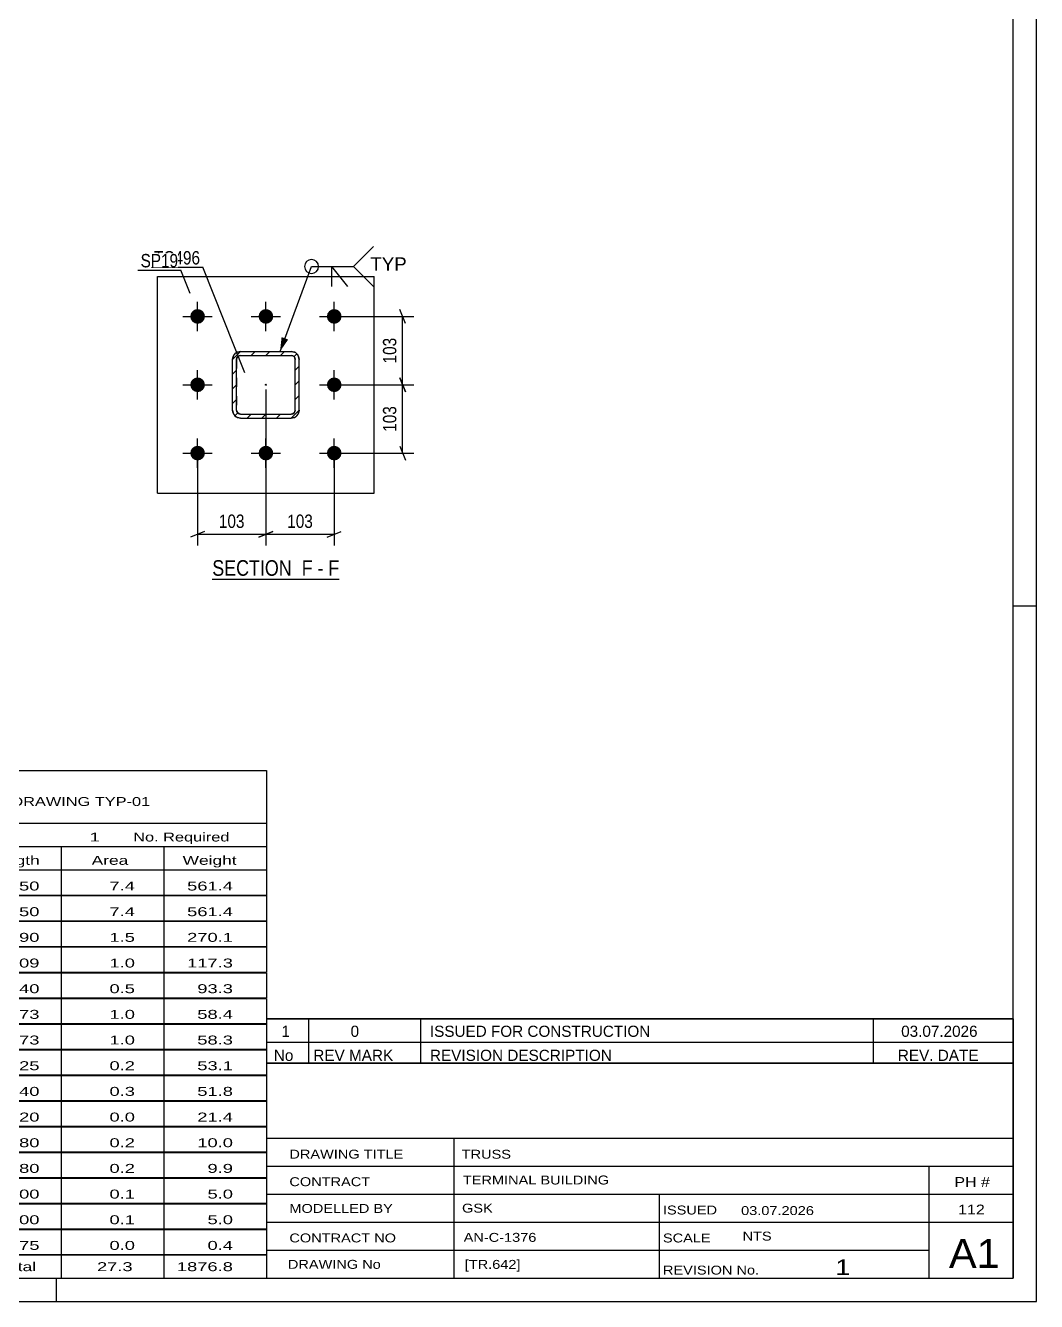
# Model space of a CAD drawing. Header units: millimetres. Extents: x 0 to 841, y 0 to 594.
# Drawn here: x 624.3 to 841, y 0 to 273.4 of the extents above; entities that cross this region are included whole.
import ezdxf

# ---------------------------------------------------------------- set-up
doc = ezdxf.new("R2010")
doc.units = ezdxf.units.MM
doc.linetypes.add('DXK_LINE_DOT2', pattern=[3.9198, 1.9599, -1.9599])
doc.linetypes.add('DXK_LINE_DOT3', pattern=[5.9187, 2.979, -0.9799, 0.9799, -0.9799])
doc.styles.add('Arial', font='ARIAL.TTF', dxfattribs={"height": 0.2})
doc.styles.add('Arial Narrow', font='ARIALN.TTF', dxfattribs={"height": 0.2})

# ---------------------------------------------------------------- blocks, each defined once
blk = doc.blocks.new('Unknown-761543589-12786 - 10020')
at = {"color": 7, "linetype": 'Continuous'}
for p, q in [((676, 60.55), (836, 60.55)), ((836, 60.55), (676, 60.55)), ((676, 60.55), (676, 55.55)), ((685, 60.55), (685, 55.55)), ((709, 60.55), (709, 55.55)), ((806, 60.55), (806, 55.55)), ((836, 60.55), (836, 55.55)), ((676, 55.55), (836, 55.55)), ((676, 55.55), (676, 51.05)), ((676, 55.55), (836, 55.55)), ((685, 55.55), (685, 51.05)), ((709, 55.55), (709, 51.05)), ((806, 55.55), (806, 51.05)), ((836, 55.55), (836, 51.05)), ((836, 51.05), (676, 51.05))]:
    blk.add_line(p, q, dxfattribs=at)
at = {"color": 7, "linetype": 'Continuous', "style": 'Arial Narrow'}
for s, height, width, p in [('1', 2.39, 1.196471, (679.16, 56.7)), ('0', 2.39, 1.196471, (694, 56.7)), ('ISSUED FOR CONSTRUCTION', 2.3861, 1.196471, (711, 56.7)), ('03.07.2026', 2.386, 1.196471, (812, 56.7)), ('No', 2.386, 1.2, (677.54, 51.55)), ('REV MARK', 2.386, 1.2, (686, 51.55)), ('REVISION DESCRIPTION', 2.3861, 1.2, (711, 51.55)), ('REV. DATE', 2.386, 1.2, (811.28, 51.55))]:
    blk.add_text(s, height=height, dxfattribs=dict(at, width=width)).set_placement(p)
blk = doc.blocks.new('Unknown-761543589-1133 - 10020')
at = {"color": 5, "linetype": 'Continuous'}
for p, q in [((841, 0), (841, 594)), ((836, 5), (836, 589)), ((841, 149), (836, 149)), ((5, 5), (836, 5)), ((631, 0), (631, 5)), ((0, 0), (841, 0))]:
    blk.add_line(p, q, dxfattribs=at)
blk = doc.blocks.new('Unknown-761543589-12785 - 10020')
at = {"color": 7, "linetype": 'Continuous'}
for p, q in [((676, 51.05), (676, 5)), ((676, 51.05), (836, 51.05)), ((836, 51), (836, 5)), ((676, 35), (836, 35)), ((716.14, 35), (716.14, 5)), ((676, 29), (836, 29)), ((818, 5.05), (818, 29.05)), ((676, 23), (836, 23)), ((760.14, 23), (760.14, 5)), ((676, 17), (836, 17)), ((676, 11), (818, 11)), ((676, 5), (836, 5))]:
    blk.add_line(p, q, dxfattribs=at)
at = {"color": 7, "style": 'Arial Narrow'}
for s, height, width, p in [('DRAWING TITLE', 1.9089, 1.425378, (680.88, 30.61)), ('TRUSS', 1.909, 1.425378, (717.81, 30.59)), ('CONTRACT', 1.909, 1.425378, (680.88, 24.71)), ('TERMINAL BUILDING', 1.9089, 1.425378, (718.06, 25.07)), ('MODELLED BY', 1.9089, 1.425378, (680.88, 18.98)), ('GSK', 1.909, 1.425378, (717.88, 19.04)), ('ISSUED', 1.909, 1.425378, (760.94, 18.64)), ('03.07.2026', 1.909, 1.425378, (777.69, 18.52)), ('CONTRACT NO', 1.9089, 1.425378, (680.88, 12.66)), ('AN-C-1376', 1.909, 1.425378, (718.23, 12.78)), ('SCALE', 1.909, 1.425378, (760.94, 12.65)), ('A1', 6.204, 1.25, (822.24, 7.2)), ('DRAWING No', 1.909, 1.425378, (680.56, 7)), ('[TR.642]', 1.909, 1.425378, (718.46, 6.99)), ('1', 3.34, 1.5, (797.91, 5.68)), ('REVISION No.', 1.9089, 1.425378, (760.94, 5.77))]:
    blk.add_text(s, height=height, dxfattribs=dict(at, width=width)).set_placement(p)
at = {"color": 7, "linetype": 'Continuous', "style": 'Arial Narrow'}
for s, height, width, p in [('PH #', 2.1, 1.42538, (823.4, 24.55)), ('112', 2.1, 1.42538, (824.19, 18.65)), ('NTS', 1.909, 1.425378, (778, 13.05))]:
    blk.add_text(s, height=height, dxfattribs=dict(at, width=width)).set_placement(p)
blk = doc.blocks.new('Unknown-761543589-12787 - 10020')
at = {"color": 7, "linetype": 'Continuous'}
for p, q in [((516, 113.75), (676, 113.75)), ((516, 102.5), (516, 113.75)), ((676, 113.75), (676, 102.5)), ((516, 102.5), (676, 102.5)), ((516, 102.5), (516, 97.5)), ((676, 102.5), (676, 97.5)), ((516, 97.5), (676, 97.5)), ((516, 97.5), (516, 92.5)), ((540, 97.5), (540, 92.5)), ((575.5, 97.5), (575.5, 92.5)), ((601.5, 97.5), (601.5, 92.5)), ((614.5, 97.5), (614.5, 92.5)), ((632, 97.5), (632, 92.5)), ((654, 97.5), (654, 92.5)), ((676, 97.5), (676, 92.5)), ((516, 92.5), (676, 92.5)), ((516, 92.45), (516, 87.05)), ((516, 92.45), (676, 92.45)), ((540, 92.5), (540, 87)), ((575.5, 92.5), (575.5, 87)), ((601.5, 92.5), (601.5, 87)), ((614.5, 92.5), (614.5, 87)), ((632, 92.5), (632, 87)), ((654, 92.5), (654, 87)), ((676, 92.45), (676, 87.05)), ((516, 87.05), (676, 87.05)), ((516, 86.95), (516, 81.55)), ((516, 86.95), (676, 86.95)), ((540, 87), (540, 81.5)), ((575.5, 87), (575.5, 81.5)), ((601.5, 87), (601.5, 81.5)), ((614.5, 87), (614.5, 81.5)), ((632, 87), (632, 81.5)), ((654, 87), (654, 81.5)), ((676, 86.95), (676, 81.55)), ((516, 81.55), (676, 81.55)), ((516, 81.45), (516, 76.05)), ((516, 81.45), (676, 81.45)), ((540, 81.5), (540, 76)), ((575.5, 81.5), (575.5, 76)), ((601.5, 81.5), (601.5, 76)), ((614.5, 81.5), (614.5, 76)), ((632, 81.5), (632, 76)), ((654, 81.5), (654, 76)), ((676, 81.45), (676, 76.05)), ((516, 76.05), (676, 76.05)), ((516, 75.95), (516, 70.55)), ((516, 75.95), (676, 75.95)), ((540, 76), (540, 70.5)), ((575.5, 76), (575.5, 70.5)), ((601.5, 76), (601.5, 70.5)), ((614.5, 76), (614.5, 70.5)), ((632, 76), (632, 70.5)), ((654, 76), (654, 70.5)), ((676, 75.95), (676, 70.55)), ((516, 70.55), (676, 70.55)), ((516, 70.45), (516, 65.05)), ((516, 70.45), (676, 70.45)), ((540, 70.5), (540, 65)), ((575.5, 70.5), (575.5, 65)), ((601.5, 70.5), (601.5, 65)), ((614.5, 70.5), (614.5, 65)), ((632, 70.5), (632, 65)), ((654, 70.5), (654, 65)), ((676, 70.45), (676, 65.05)), ((516, 65.05), (676, 65.05)), ((516, 64.95), (516, 59.55)), ((516, 64.95), (676, 64.95)), ((540, 65), (540, 59.5)), ((575.5, 65), (575.5, 59.5)), ((601.5, 65), (601.5, 59.5)), ((614.5, 65), (614.5, 59.5)), ((632, 65), (632, 59.5)), ((654, 65), (654, 59.5)), ((676, 64.95), (676, 59.55)), ((516, 59.55), (676, 59.55)), ((516, 59.45), (516, 54.05)), ((516, 59.45), (676, 59.45)), ((540, 59.5), (540, 54)), ((575.5, 59.5), (575.5, 54)), ((601.5, 59.5), (601.5, 54)), ((614.5, 59.5), (614.5, 54)), ((632, 59.5), (632, 54)), ((654, 59.5), (654, 54)), ((676, 59.45), (676, 54.05)), ((516, 54.05), (676, 54.05)), ((516, 53.95), (516, 48.55)), ((516, 53.95), (676, 53.95)), ((540, 54), (540, 48.5)), ((575.5, 54), (575.5, 48.5)), ((601.5, 54), (601.5, 48.5)), ((614.5, 54), (614.5, 48.5)), ((632, 54), (632, 48.5)), ((654, 54), (654, 48.5)), ((676, 53.95), (676, 48.55)), ((516, 48.55), (676, 48.55)), ((516, 48.45), (516, 43.05)), ((516, 48.45), (676, 48.45)), ((540, 48.5), (540, 43)), ((575.5, 48.5), (575.5, 43)), ((601.5, 48.5), (601.5, 43)), ((614.5, 48.5), (614.5, 43)), ((632, 48.5), (632, 43)), ((654, 48.5), (654, 43)), ((676, 48.45), (676, 43.05)), ((516, 43.05), (676, 43.05)), ((516, 42.95), (516, 37.55)), ((516, 42.95), (676, 42.95)), ((540, 43), (540, 37.5)), ((575.5, 43), (575.5, 37.5)), ((601.5, 43), (601.5, 37.5)), ((614.5, 43), (614.5, 37.5)), ((632, 43), (632, 37.5)), ((654, 43), (654, 37.5)), ((676, 42.95), (676, 37.55)), ((516, 37.55), (676, 37.55)), ((516, 37.45), (516, 32.05)), ((516, 37.45), (676, 37.45)), ((540, 37.5), (540, 32)), ((575.5, 37.5), (575.5, 32)), ((601.5, 37.5), (601.5, 32)), ((614.5, 37.5), (614.5, 32)), ((632, 37.5), (632, 32)), ((654, 37.5), (654, 32)), ((676, 37.45), (676, 32.05)), ((516, 32.05), (676, 32.05)), ((516, 31.95), (516, 26.55)), ((516, 31.95), (676, 31.95)), ((540, 32), (540, 26.5)), ((575.5, 32), (575.5, 26.5)), ((601.5, 32), (601.5, 26.5)), ((614.5, 32), (614.5, 26.5)), ((632, 32), (632, 26.5)), ((654, 32), (654, 26.5)), ((676, 31.95), (676, 26.55)), ((516, 26.55), (676, 26.55)), ((516, 26.45), (516, 21.05)), ((516, 26.45), (676, 26.45)), ((540, 26.5), (540, 21)), ((575.5, 26.5), (575.5, 21)), ((601.5, 26.5), (601.5, 21)), ((614.5, 26.5), (614.5, 21)), ((632, 26.5), (632, 21)), ((654, 26.5), (654, 21)), ((676, 26.45), (676, 21.05)), ((516, 21.05), (676, 21.05)), ((516, 20.95), (516, 15.55)), ((516, 20.95), (676, 20.95)), ((540, 21), (540, 15.5)), ((575.5, 21), (575.5, 15.5)), ((601.5, 21), (601.5, 15.5)), ((614.5, 21), (614.5, 15.5)), ((632, 21), (632, 15.5)), ((654, 21), (654, 15.5)), ((676, 20.95), (676, 15.55)), ((516, 15.55), (676, 15.55)), ((516, 15.45), (516, 10.05)), ((516, 15.45), (676, 15.45)), ((540, 15.5), (540, 10)), ((575.5, 15.5), (575.5, 10)), ((601.5, 15.5), (601.5, 10)), ((614.5, 15.5), (614.5, 10)), ((632, 15.5), (632, 10)), ((654, 15.5), (654, 10)), ((676, 15.45), (676, 10.05)), ((516, 10.05), (676, 10.05)), ((516, 10), (676, 10)), ((516, 10), (516, 5)), ((632, 10), (632, 5)), ((654, 10), (654, 5)), ((676, 10), (676, 5)), ((516, 5), (676, 5))]:
    blk.add_line(p, q, dxfattribs=at)
at = {"color": 7, "style": 'Arial Narrow'}
for s, height, width, p in [('GENERAL NOTES & WELD DETAILS :', 2.8633, 1.4, (517.15, 106.06)), ('REFER TYP DRAWING TYP-01', 1.9089, 1.6, (600.7, 106.16)), ("MATERIAL LIST FOR ASSEMBLY MK'D", 1.9089, 1.6, (517.15, 98.56)), ('TR642', 1.909, 1.794707, (609.9, 98.47)), ('1', 1.91, 1.794707, (638.08, 98.56)), ('No. Required', 1.9089, 1.6, (647.41, 98.56)), ('Mark', 1.909, 1.7, (517.34, 93.5)), ('Profile', 1.909, 1.7, (550.41, 93.5)), ('Material', 1.909, 1.7, (580.54, 93.56)), ('No.', 1.909, 1.7, (605.5, 93.56)), ('Length', 1.909, 1.7, (616, 93.56)), ('Area', 1.909, 1.7, (638.5, 93.56)), ('Weight', 1.909, 1.7, (658, 93.56))]:
    blk.add_text(s, height=height, dxfattribs=dict(at, width=width)).set_placement(p)
at = {"color": 7, "linetype": 'Continuous', "style": 'Arial Narrow'}
for s, height, width, p in [('BC408', 1.909, 1.794707, (517.5, 88.06)), ('RHS300*200*10', 1.9089, 1.794707, (542, 88.06)), ('E350', 1.909, 1.794707, (581.74, 88.06)), ('1', 1.91, 1.794707, (605.86, 88.06)), ('7450', 1.909, 1.794707, (618.58, 88.06)), ('7.4', 1.909, 1.794707, (642.32, 88.06)), ('561.4', 1.909, 1.794707, (658.96, 88.06)), ('TR642', 1.909, 1.794707, (517.5, 82.56)), ('RHS300*200*10', 1.9089, 1.794707, (542, 82.56)), ('E350', 1.909, 1.794707, (581.74, 82.56)), ('1', 1.91, 1.794707, (605.86, 82.56)), ('7450', 1.909, 1.794707, (618.58, 82.56)), ('7.4', 1.909, 1.794707, (642.32, 82.56)), ('561.4', 1.909, 1.794707, (658.96, 82.56)), ('M1304', 1.909, 1.794707, (517.5, 77.06)), ('SHS132*8', 1.909, 1.794707, (542, 77.06)), ('E350', 1.909, 1.794707, (581.74, 77.06)), ('3', 1.91, 1.794707, (605.86, 77.06)), ('2890', 1.909, 1.794707, (618.58, 77.06)), ('1.5', 1.909, 1.794707, (642.32, 77.06)), ('270.1', 1.909, 1.794707, (658.96, 77.06)), ('M741', 1.909, 1.794707, (517.5, 71.56)), ('SHS132*8', 1.909, 1.794707, (542, 71.56)), ('E350', 1.909, 1.794707, (581.74, 71.56)), ('2', 1.91, 1.794707, (605.86, 71.56)), ('2009', 1.909, 1.794707, (618.58, 71.56)), ('1.0', 1.909, 1.794707, (642.32, 71.56)), ('117.3', 1.909, 1.794707, (658.96, 71.56)), ('SP5', 1.909, 1.794707, (517.5, 66.06)), ('PL25*440', 1.909, 1.794707, (542, 66.06)), ('E350', 1.909, 1.794707, (581.74, 66.06)), ('2', 1.91, 1.794707, (605.86, 66.06)), ('540', 1.909, 1.794707, (620.77, 66.06)), ('0.5', 1.909, 1.794707, (642.32, 66.06)), ('93.3', 1.909, 1.794707, (661.14, 66.06)), ('M742', 1.909, 1.794707, (517.5, 60.56)), ('SHS132*8', 1.909, 1.794707, (542, 60.56)), ('E350', 1.909, 1.794707, (581.74, 60.56)), ('1', 1.91, 1.794707, (605.86, 60.56)), ('1973', 1.909, 1.794707, (618.58, 60.56)), ('1.0', 1.909, 1.794707, (642.32, 60.56)), ('58.4', 1.909, 1.794707, (661.14, 60.56)), ('M742', 1.909, 1.794707, (517.5, 55.06)), ('SHS132*8', 1.909, 1.794707, (542, 55.06)), ('E350', 1.909, 1.794707, (581.74, 55.06)), ('1', 1.91, 1.794707, (605.86, 55.06)), ('1973', 1.909, 1.794707, (618.58, 55.06)), ('1.0', 1.909, 1.794707, (642.32, 55.06)), ('58.3', 1.909, 1.794707, (661.14, 55.06)), ('SP19', 1.909, 1.794707, (517.5, 49.56)), ('PL16*325', 1.909, 1.794707, (542, 49.56)), ('E350', 1.909, 1.794707, (581.74, 49.56)), ('4', 1.91, 1.794707, (605.86, 49.56)), ('325', 1.909, 1.794707, (620.77, 49.56)), ('0.2', 1.909, 1.794707, (642.32, 49.56)), ('53.1', 1.909, 1.794707, (661.14, 49.56)), ('SP6', 1.909, 1.794707, (517.5, 44.06)), ('PL25*300', 1.909, 1.794707, (542, 44.06)), ('E350', 1.909, 1.794707, (581.74, 44.06)), ('2', 1.91, 1.794707, (605.86, 44.06)), ('440', 1.909, 1.794707, (620.77, 44.06)), ('0.3', 1.909, 1.794707, (642.32, 44.06)), ('51.8', 1.909, 1.794707, (661.14, 44.06)), ('ST5', 1.909, 1.794707, (517.5, 38.56)), ('PL12*120', 1.909, 1.794707, (542, 38.56)), ('E350', 1.909, 1.794707, (581.74, 38.56)), ('32', 1.909, 1.794707, (604.76, 38.56)), ('120', 1.909, 1.794707, (620.77, 38.56)), ('0.0', 1.909, 1.794707, (642.32, 38.56)), ('21.4', 1.909, 1.794707, (661.14, 38.56)), ('TC496', 1.909, 1.794707, (517.5, 33.06)), ('SHS100*6', 1.909, 1.794707, (542, 33.06)), ('E350', 1.909, 1.794707, (581.74, 33.06)), ('1', 1.91, 1.794707, (605.86, 33.06)), ('580', 1.909, 1.794707, (620.77, 33.06)), ('0.2', 1.909, 1.794707, (642.32, 33.06)), ('10.0', 1.909, 1.794707, (661.14, 33.06)), ('TC545', 1.909, 1.794707, (517.5, 27.56)), ('SHS100*6', 1.909, 1.794707, (542, 27.56)), ('E350', 1.909, 1.794707, (581.74, 27.56)), ('1', 1.91, 1.794707, (605.86, 27.56)), ('580', 1.909, 1.794707, (620.77, 27.56)), ('0.2', 1.909, 1.794707, (642.32, 27.56)), ('9.9', 1.909, 1.794707, (663.33, 27.56)), ('BC78', 1.909, 1.794707, (517.5, 22.06)), ('SHS100*6', 1.909, 1.794707, (542, 22.06)), ('E350', 1.909, 1.794707, (581.74, 22.06)), ('1', 1.91, 1.794707, (605.86, 22.06)), ('300', 1.909, 1.794707, (620.77, 22.06)), ('0.1', 1.909, 1.794707, (642.32, 22.06)), ('5.0', 1.909, 1.794707, (663.33, 22.06)), ('BC164', 1.909, 1.794707, (517.5, 16.56)), ('SHS100*6', 1.909, 1.794707, (542, 16.56)), ('E350', 1.909, 1.794707, (581.74, 16.56)), ('1', 1.91, 1.794707, (605.86, 16.56)), ('300', 1.909, 1.794707, (620.77, 16.56)), ('0.1', 1.909, 1.794707, (642.32, 16.56)), ('5.0', 1.909, 1.794707, (663.33, 16.56)), ('PL539', 1.909, 1.794707, (517.5, 11.06)), ('PL6*30', 1.909, 1.794707, (542, 11.06)), ('E350', 1.909, 1.794707, (581.74, 11.06)), ('4', 1.91, 1.794707, (605.86, 11.06)), ('75', 1.909, 1.794707, (622.96, 11.06)), ('0.0', 1.909, 1.794707, (642.32, 11.06)), ('0.4', 1.909, 1.794707, (663.33, 11.06)), ('Total', 1.909, 1.7, (618.33, 6.5)), ('27.3', 1.909, 1.794707, (639.64, 6.5)), ('1876.8', 1.909, 1.794707, (656.77, 6.5))]:
    blk.add_text(s, height=height, dxfattribs=dict(at, width=width)).set_placement(p)
blk = doc.blocks.new('Unknown-761543589-22 - 5070')
at = {"color": 6, "linetype": 'Continuous'}
blk.add_line((664.36, 154.74), (691.58, 154.74), dxfattribs=at)
at = {"color": 0, "linetype": 'Continuous'}
blk.add_wipeout([(682.47, 155.49), (682.47, 158.99), (664.36, 158.99), (664.36, 155.49)], dxfattribs=at)
at = {"color": 7, "linetype": 'Continuous', "style": 'Arial Narrow'}
blk.add_text('SECTION ', height=3.34, dxfattribs=at).set_placement((664.36, 155.49))
at = {"color": 0, "linetype": 'Continuous'}
blk.add_wipeout([(685.86, 155.49), (685.86, 158.99), (683.52, 158.99), (683.52, 155.49)], dxfattribs=at)
blk.add_wipeout([(688.18, 155.49), (688.18, 158.99), (686.91, 158.99), (686.91, 155.49)], dxfattribs=at)
at = {"color": 7, "linetype": 'Continuous', "style": 'Arial Narrow'}
blk.add_text('F', height=3.34, dxfattribs=at).set_placement((683.52, 155.49))
at = {"color": 0, "linetype": 'Continuous'}
blk.add_wipeout([(691.58, 155.49), (691.58, 158.99), (689.23, 158.99), (689.23, 155.49)], dxfattribs=at)
at = {"color": 7, "linetype": 'Continuous', "style": 'Arial Narrow'}
for s, p in [('F', (689.23, 155.49)), ('-', (686.91, 155.49))]:
    blk.add_text(s, height=3.34, dxfattribs=at).set_placement(p)
blk = doc.blocks.new('Bolt-761543589-5079 - 5070')
at = {"linetype": 'Continuous'}
for points in [[(661.21, 212.63, -1), (661.21, 209.48, -1)], [(675.85, 212.63, -1), (675.85, 209.48, -1)], [(690.49, 212.63, -1), (690.49, 209.48, -1)], [(661.21, 197.98, -1), (661.21, 194.84, -1)], [(690.49, 197.98, -1), (690.49, 194.84, -1)], [(661.21, 183.34, -1), (661.21, 180.2, -1)], [(675.85, 183.34, -1), (675.85, 180.2, -1)], [(690.49, 183.34, -1), (690.49, 180.2, -1)]]:
    blk.add_hatch(color=1, dxfattribs=at).paths.add_polyline_path(points)
at = {"color": 1, "linetype": 'Continuous'}
for p, q in [((661.21, 207.91), (661.21, 214.2)), ((675.85, 207.91), (675.85, 214.2)), ((690.49, 207.91), (690.49, 214.2)), ((658.06, 211.05), (664.35, 211.05)), ((672.71, 211.05), (678.99, 211.05)), ((687.35, 211.05), (693.63, 211.05)), ((661.21, 193.27), (661.21, 199.55)), ((690.49, 193.27), (690.49, 199.55)), ((658.06, 196.41), (664.35, 196.41)), ((687.35, 196.41), (693.63, 196.41)), ((661.21, 178.63), (661.21, 184.91)), ((675.85, 178.63), (675.85, 184.91)), ((690.49, 178.63), (690.49, 184.91)), ((658.06, 181.77), (664.35, 181.77)), ((672.71, 181.77), (678.99, 181.77)), ((687.35, 181.77), (693.63, 181.77))]:
    blk.add_line(p, q, dxfattribs=at)
blk = doc.blocks.new('Part-761543589-5127 - 5070')
at = {"color": 2, "linetype": 'Continuous'}
for p, q in [((652.63, 173.2), (652.63, 219.63)), ((652.63, 219.63), (699.06, 219.63)), ((699.06, 173.2), (699.06, 219.63)), ((652.63, 173.2), (699.06, 173.2))]:
    blk.add_line(p, q, dxfattribs=at)
blk = doc.blocks.new('Part-761543589-5137 - 5070')
at = {"linetype": 'Continuous'}
h = blk.add_hatch(dxfattribs=at)
h.set_pattern_fill('', scale=0.7, style=0, pattern_type=0)
h.set_pattern_definition([(45, (681.2765, 189.2687), (-1.57154, 1.57154), [])])
h.paths.add_polyline_path([(670.42, 189.27), (681.28, 189.27), (681.93, 189.4), (682.49, 189.77), (682.86, 190.33), (682.99, 190.98), (682.99, 201.84), (682.86, 202.5), (682.49, 203.05), (681.93, 203.42), (681.28, 203.55), (670.42, 203.55), (669.76, 203.42), (669.21, 203.05), (668.84, 202.5), (668.71, 201.84), (668.71, 190.98), (668.84, 190.33), (669.21, 189.77), (669.76, 189.4)])
h.paths.add_polyline_path([(669.63, 190.65), (669.56, 190.98), (669.56, 201.84), (669.63, 202.17), (669.81, 202.45), (670.09, 202.63), (670.42, 202.7), (681.28, 202.7), (681.6, 202.63), (681.88, 202.45), (682.07, 202.17), (682.13, 201.84), (682.13, 190.98), (682.07, 190.65), (681.88, 190.38), (681.6, 190.19), (681.28, 190.13), (670.42, 190.13), (670.09, 190.19), (669.81, 190.38)])
blk.add_hatch(color=246, dxfattribs=at).paths.add_polyline_path([(675.85, 196.31, -1), (675.85, 196.51, -1)])
at = {"color": 7, "linetype": 'DXK_LINE_DOT2'}
for p, q in [((668.71, 201.84), (668.84, 202.5)), ((669.81, 202.45), (669.63, 202.17)), ((669.76, 203.42), (670.42, 203.55)), ((670.09, 202.63), (669.81, 202.45)), ((670.42, 202.7), (670.09, 202.63)), ((670.42, 203.55), (681.28, 203.55)), ((670.42, 202.7), (681.28, 202.7)), ((681.28, 203.55), (681.93, 203.42)), ((681.6, 202.63), (681.28, 202.7)), ((681.88, 202.45), (681.6, 202.63)), ((682.07, 202.17), (681.88, 202.45)), ((682.86, 202.5), (682.99, 201.84)), ((668.71, 190.98), (668.71, 201.84)), ((669.63, 202.17), (669.56, 201.84)), ((669.56, 201.84), (669.56, 190.98)), ((682.13, 201.84), (682.07, 202.17)), ((682.13, 190.98), (682.13, 201.84)), ((682.99, 190.98), (682.99, 201.84)), ((668.84, 190.33), (668.71, 190.98)), ((669.56, 190.98), (669.63, 190.65)), ((669.63, 190.65), (669.81, 190.38)), ((670.42, 189.27), (669.76, 189.4)), ((669.81, 190.38), (670.09, 190.19)), ((670.09, 190.19), (670.42, 190.13)), ((670.42, 190.13), (681.28, 190.13)), ((670.42, 189.27), (681.28, 189.27)), ((681.28, 190.13), (681.6, 190.19)), ((681.93, 189.4), (681.28, 189.27)), ((681.6, 190.19), (681.88, 190.38)), ((681.88, 190.38), (682.07, 190.65)), ((682.07, 190.65), (682.13, 190.98)), ((682.99, 190.98), (682.86, 190.33))]:
    blk.add_line(p, q, dxfattribs=at)
at = {"color": 2, "linetype": 'Continuous'}
for p, q in [((668.84, 202.5), (668.71, 201.84)), ((669.63, 202.17), (669.81, 202.45)), ((670.42, 203.55), (669.76, 203.42)), ((669.81, 202.45), (670.09, 202.63)), ((670.09, 202.63), (670.42, 202.7)), ((670.42, 203.55), (681.28, 203.55)), ((670.42, 202.7), (681.28, 202.7)), ((681.93, 203.42), (681.28, 203.55)), ((681.28, 202.7), (681.6, 202.63)), ((681.6, 202.63), (681.88, 202.45)), ((681.88, 202.45), (682.07, 202.17)), ((682.99, 201.84), (682.86, 202.5)), ((668.71, 190.98), (668.71, 201.84)), ((669.56, 201.84), (669.63, 202.17)), ((669.56, 190.98), (669.56, 201.84)), ((682.07, 202.17), (682.13, 201.84)), ((682.13, 190.98), (682.13, 201.84)), ((682.99, 190.98), (682.99, 201.84)), ((668.71, 190.98), (668.84, 190.33)), ((669.63, 190.65), (669.56, 190.98)), ((669.81, 190.38), (669.63, 190.65)), ((669.76, 189.4), (670.42, 189.27)), ((670.09, 190.19), (669.81, 190.38)), ((670.42, 190.13), (670.09, 190.19)), ((670.42, 190.13), (681.28, 190.13)), ((670.42, 189.27), (681.28, 189.27)), ((681.6, 190.19), (681.28, 190.13)), ((681.28, 189.27), (681.93, 189.4)), ((681.88, 190.38), (681.6, 190.19)), ((682.07, 190.65), (681.88, 190.38)), ((682.13, 190.98), (682.07, 190.65)), ((682.86, 190.33), (682.99, 190.98))]:
    blk.add_line(p, q, dxfattribs=at)
at = {"color": 7, "linetype": 'DXK_LINE_DOT3'}
blk.add_line((675.85, 196.41), (675.85, 196.41), dxfattribs=at)
at = {"color": 246, "linetype": 'DXK_LINE_DOT2'}
blk.add_line((675.85, 196.41), (675.85, 196.41), dxfattribs=at)
at = {"color": 246, "linetype": 'Continuous'}
blk.add_circle((675.85, 196.41), 0.1, dxfattribs=at)
at = {"color": 7, "linetype": 'DXK_LINE_DOT2'}
for centre, start, end in [((670.42, 201.84), 112.5, 157.5), ((681.28, 201.84), 22.5, 67.5), ((670.42, 190.98), 202.5, 247.5), ((681.28, 190.98), 292.5, 337.5)]:
    blk.add_arc(centre, 1.71, start, end, dxfattribs=at)
at = {"color": 2, "linetype": 'Continuous'}
for centre, start, end in [((670.42, 201.84), 112.5, 157.5), ((681.28, 201.84), 22.5, 67.5), ((670.42, 190.98), 202.5, 247.5), ((681.28, 190.98), 292.5, 337.5)]:
    blk.add_arc(centre, 1.71, start, end, dxfattribs=at)
blk = doc.blocks.new('StraightDimension-761543589-11149 - 5070')
at = {"color": 7, "linetype": 'Continuous'}
for p, q in [((675.85, 195.41), (675.85, 161.99)), ((661.2, 180.77), (661.2, 161.99)), ((662.71, 164.99), (659.71, 163.79)), ((661.2, 164.39), (675.85, 164.39)), ((674.35, 163.79), (677.35, 164.99))]:
    blk.add_line(p, q, dxfattribs=at)
at = {"color": 0}
blk.add_wipeout([(671.87, 165.14), (671.87, 169.34), (665.18, 169.34), (665.18, 165.14)], dxfattribs=at)
at = {"color": 3, "style": 'Arial Narrow'}
blk.add_text('103', height=2.863, dxfattribs=at).set_placement((665.78, 165.74))
blk = doc.blocks.new('StraightDimension-761543589-11148 - 5070')
at = {"color": 7, "linetype": 'Continuous'}
for p, q in [((675.85, 195.41), (675.85, 161.99)), ((690.49, 180.77), (690.49, 161.99)), ((677.35, 164.99), (674.35, 163.79)), ((675.85, 164.39), (690.49, 164.39)), ((688.99, 163.79), (691.99, 164.99))]:
    blk.add_line(p, q, dxfattribs=at)
at = {"color": 0}
blk.add_wipeout([(686.51, 165.14), (686.51, 169.34), (679.83, 169.34), (679.83, 165.14)], dxfattribs=at)
at = {"color": 3, "style": 'Arial Narrow'}
blk.add_text('103', height=2.863, dxfattribs=at).set_placement((680.43, 165.74))
blk = doc.blocks.new('StraightDimension-761543589-12499 - 5070')
at = {"color": 7, "linetype": 'Continuous'}
for p, q in [((691.49, 211.05), (707.55, 211.05)), ((705.75, 209.55), (704.55, 212.55)), ((705.15, 196.41), (705.15, 211.05)), ((704.55, 197.91), (705.75, 194.91)), ((691.49, 196.41), (707.55, 196.41))]:
    blk.add_line(p, q, dxfattribs=at)
at = {"color": 0}
blk.add_wipeout([(704.4, 207.08), (700.2, 207.08), (700.2, 200.39), (704.4, 200.39)], dxfattribs=at)
at = {"color": 3, "style": 'Arial Narrow'}
blk.add_text('103', height=2.863, rotation=90.0002, dxfattribs=at).set_placement((703.8, 200.99))
blk = doc.blocks.new('StraightDimension-761543589-12500 - 5070')
at = {"color": 7, "linetype": 'Continuous'}
for p, q in [((705.75, 194.91), (704.55, 197.91)), ((691.49, 196.41), (707.55, 196.41)), ((705.15, 181.77), (705.15, 196.41)), ((704.55, 183.27), (705.75, 180.27)), ((691.49, 181.77), (707.55, 181.77))]:
    blk.add_line(p, q, dxfattribs=at)
at = {"color": 0}
blk.add_wipeout([(704.4, 192.43), (700.2, 192.43), (700.2, 185.75), (704.4, 185.75)], dxfattribs=at)
at = {"color": 3, "style": 'Arial Narrow'}
blk.add_text('103', height=2.863, rotation=90.0002, dxfattribs=at).set_placement((703.8, 186.35))
blk = doc.blocks.new('WeldMark-761543589-5189 - 5070')
at = {"linetype": 'Continuous'}
blk.add_hatch(color=30, dxfattribs=at).paths.add_polyline_path([(680.62, 206.1), (678.87, 203.55), (679.21, 206.63)])
at = {"color": 30, "linetype": 'Continuous'}
for p, q in [((678.87, 203.55), (685.64, 221.75)), ((685.64, 221.75), (694.64, 221.75))]:
    blk.add_line(p, q, dxfattribs=at)
at = {"color": 3, "linetype": 'Continuous'}
for q in [(693.36, 217.47), (689.93, 217.47)]:
    blk.add_line((689.93, 221.75), q, dxfattribs=at)
for start, end in [(90, 270), (270, 90)]:
    blk.add_arc((685.64, 221.75), 1.5, start, end, dxfattribs=at)
at = {"color": 0, "linetype": 'Continuous'}
blk.add_wipeout([(706.02, 220.85), (706.02, 223.85), (698.24, 223.85), (698.24, 220.85)], dxfattribs=at)
blk.add_wipeout([(706.02, 220.85), (706.02, 223.85), (698.24, 223.85), (698.24, 220.85)], dxfattribs=at)
at = {"color": 3, "linetype": 'Continuous'}
for q in [(698.93, 226.04), (698.93, 217.47)]:
    blk.add_line((694.64, 221.75), q, dxfattribs=at)
at = {"color": 3, "linetype": 'Continuous', "style": 'Arial'}
blk.add_text('TYP', height=2.865, dxfattribs=at).set_placement((698.24, 220.85))
blk = doc.blocks.new('Mark-761543589-5133 - 5070')
at = {"color": 0}
blk.add_wipeout([(661.75, 222.19), (661.75, 225.19), (651.88, 225.19), (651.88, 222.19)], dxfattribs=at)
blk.add_wipeout([(661.75, 222.19), (661.75, 225.19), (651.88, 225.19), (651.88, 222.19)], dxfattribs=at)
at = {"color": 30, "linetype": 'Continuous'}
for p in [(651.28, 221.59), (671.31, 198.95)]:
    blk.add_line(p, (662.35, 221.59), dxfattribs=at)
at = {"color": 3, "style": 'Arial Narrow'}
blk.add_text('TC496', height=2.863, dxfattribs=at).set_placement((651.88, 222.19))
blk = doc.blocks.new('Mark-761543589-5123 - 5070')
at = {"color": 0}
blk.add_wipeout([(657.03, 221.57), (657.03, 224.57), (648.99, 224.57), (648.99, 221.57)], dxfattribs=at)
blk.add_wipeout([(657.03, 221.57), (657.03, 224.57), (648.99, 224.57), (648.99, 221.57)], dxfattribs=at)
at = {"color": 30, "linetype": 'Continuous'}
for p in [(648.39, 220.97), (659.65, 215.94)]:
    blk.add_line(p, (657.63, 220.97), dxfattribs=at)
at = {"color": 3, "style": 'Arial Narrow'}
blk.add_text('SP19', height=2.863, dxfattribs=at).set_placement((648.99, 221.57))

msp = doc.modelspace()

# ---------------------------------------------------------------- block references
for name in ['Unknown-761543589-1133 - 10020', 'Part-761543589-5127 - 5070', 'Bolt-761543589-5079 - 5070', 'Part-761543589-5137 - 5070', 'Unknown-761543589-12787 - 10020', 'Unknown-761543589-12786 - 10020', 'Unknown-761543589-12785 - 10020']:
    msp.add_blockref(name, (0, 0))

# ---------------------------------------------------------------- next in the draw order: block references
for name in ['Mark-761543589-5133 - 5070', 'StraightDimension-761543589-11149 - 5070', 'Unknown-761543589-22 - 5070']:
    msp.add_blockref(name, (0, 0))

# ---------------------------------------------------------------- next in the draw order: block references
for name in ['Mark-761543589-5123 - 5070', 'StraightDimension-761543589-11148 - 5070']:
    msp.add_blockref(name, (0, 0))

# ---------------------------------------------------------------- next in the draw order: block references
msp.add_blockref('StraightDimension-761543589-12499 - 5070', (0, 0))

# ---------------------------------------------------------------- next in the draw order: block references
for name in ['WeldMark-761543589-5189 - 5070', 'StraightDimension-761543589-12500 - 5070']:
    msp.add_blockref(name, (0, 0))

doc.saveas('drawing.dxf')
